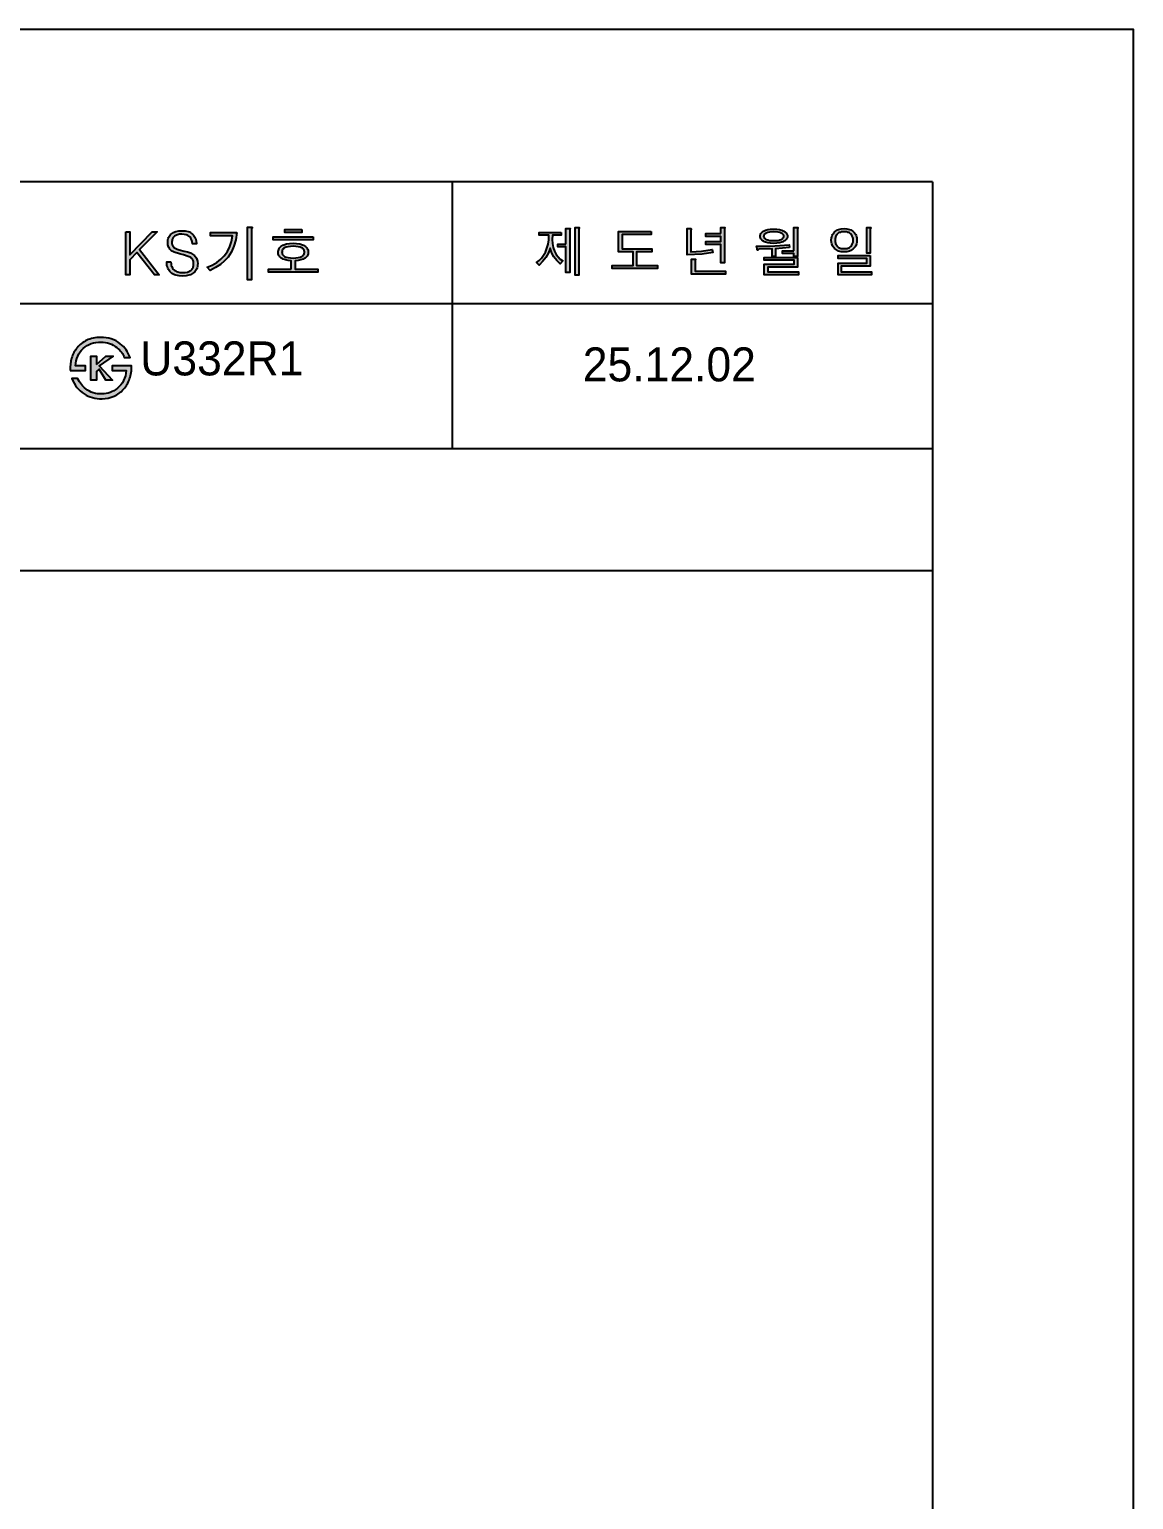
# Model space of a CAD drawing. Header units: millimetres. Extents: x 7254 to 9679, y -172 to 3258.
# Drawn here: x 8810 to 9679, y 2101 to 3258 of the extents above; entities that cross this region are included whole.
import ezdxf
from ezdxf.lldxf.tags import DXFTag

# ---------------------------------------------------------------- set-up
doc = ezdxf.new("R2010")
doc.units = ezdxf.units.MM
doc.header["$LTSCALE"] = 0.1
doc.layers.add('DIM', color=3, linetype='Continuous', lineweight=15)
doc.layers.add('LINE @ 1', color=7, linetype='Continuous', lineweight=25)
doc.layers.add('YA', color=7, linetype='Continuous')
doc.styles.add('스타일1', font='txt.shx', dxfattribs={"bigfont": 'ghs.shx'})
tags = doc.linetypes.add('Amconstr', pattern=[9999, 9999, 0]).pattern_tags.tags
tags[6:7] = [DXFTag(74, 4), DXFTag(75, 0), DXFTag(340, '0'), DXFTag(46, 1.0), DXFTag(50, 0.0), DXFTag(44, 0.0), DXFTag(45, 0.0)]
tags[4:5] = [DXFTag(74, 4), DXFTag(75, 0), DXFTag(340, '0'), DXFTag(46, 1.0), DXFTag(50, 0.0), DXFTag(44, 0.0), DXFTag(45, 0.0)]

msp = doc.modelspace()

# ---------------------------------------------------------------- hatches: boundary and pattern name
at = {"layer": 'DIM'}
h = msp.add_hatch(color=0, dxfattribs=at)
h.dxf.hatch_style = 1
edge = h.paths.add_edge_path()
edge.add_spline(control_points=[(8852.8, 3007), (8856.4, 3010.3), (8861.1, 3012), (8866.7, 3012)], knot_values=[9, 9, 9, 9, 10, 10, 10, 10], degree=3, periodic=0)
edge.add_spline(control_points=[(8866.7, 3012), (8871.4, 3012), (8875.5, 3010.5), (8879.2, 3007.6)], knot_values=[8, 8, 8, 8, 9, 9, 9, 9], degree=3, periodic=0)
edge.add_spline(control_points=[(8879.2, 3007.6), (8882.2, 3005.3), (8884.1, 3002.7), (8885, 2999.9)], knot_values=[7, 7, 7, 7, 8, 8, 8, 8], degree=3, periodic=0)
edge.add_spline(control_points=[(8885, 2999.9), (8885, 2999.9), (8889.7, 2999.9), (8889.7, 2999.9)], knot_values=[6.00001, 6.00001, 6.00001, 6.00001, 7, 7, 7, 7], degree=3, periodic=0)
edge.add_spline(control_points=[(8889.7, 2999.9), (8887.9, 3004.3), (8885.3, 3007.9), (8881.9, 3010.6)], knot_values=[5, 5, 5, 5, 6, 6, 6, 6], degree=3, periodic=0)
edge.add_spline(control_points=[(8881.9, 3010.6), (8877.6, 3014), (8872.4, 3015.7), (8866.3, 3015.7)], knot_values=[4, 4, 4, 4, 5, 5, 5, 5], degree=3, periodic=0)
edge.add_spline(control_points=[(8866.3, 3015.7), (8862.3, 3015.7), (8858.7, 3014.9), (8855.5, 3013.4)], knot_values=[3, 3, 3, 3, 4, 4, 4, 4], degree=3, periodic=0)
edge.add_spline(control_points=[(8855.5, 3013.4), (8852.5, 3012), (8850, 3010.1), (8847.9, 3007.5)], knot_values=[2, 2, 2, 2, 3, 3, 3, 3], degree=3, periodic=0)
edge.add_spline(control_points=[(8847.9, 3007.5), (8846, 3005.1), (8844.5, 3002.4), (8843.5, 2999.3)], knot_values=[1, 1, 1, 1, 2, 2, 2, 2], degree=3, periodic=0)
edge.add_spline(control_points=[(8843.5, 2999.3), (8842.6, 2996.2), (8842.3, 2993), (8842.5, 2989.7)], knot_values=[0, 0, 0, 0, 1, 1, 1, 1], degree=3, periodic=0)
edge.add_spline(control_points=[(8842.5, 2989.7), (8842.5, 2989.7), (8842.5, 2989.7), (8842.5, 2989.7), (8842.5, 2989.7), (8854.4, 2989.7), (8854.4, 2989.7), (8854.4, 2989.7), (8854.4, 2993.3), (8854.4, 2993.3), (8854.4, 2993.3), (8846.6, 2993.3), (8846.6, 2993.3), (8846.9, 2998.9), (8849, 3003.5), (8852.8, 3007)], knot_values=[10, 10, 10, 10, 10.99996, 10.99996, 10.99996, 11.99996, 11.99996, 11.99996, 12.99996, 12.99996, 12.99996, 13.99996, 13.99996, 13.99996, 14.99996, 14.99996, 14.99996, 14.99996], degree=3, periodic=0)
h = msp.add_hatch(color=0, dxfattribs=at)
h.dxf.hatch_style = 1
h.paths.add_polyline_path([(8865.2, 2993.4), (8876.2, 3000.8), (8870.4, 3000.8), (8863.2, 2994.3), (8863.2, 3001), (8858.7, 3001), (8858.7, 2982.1), (8863.2, 2982.1), (8863.2, 2988.8), (8865.2, 2990.7), (8870.6, 2982.1), (8875.7, 2982.1)])
h = msp.add_hatch(color=0, dxfattribs=at)
h.dxf.hatch_style = 1
edge = h.paths.add_edge_path()
edge.add_spline(control_points=[(8877, 2969.4), (8879.8, 2970.7), (8882.3, 2972.5), (8884.5, 2974.9)], knot_values=[2, 2, 2, 2, 3, 3, 3, 3], degree=3, periodic=0)
edge.add_spline(control_points=[(8884.5, 2974.9), (8886.6, 2977.3), (8888.2, 2980), (8889.2, 2983.1)], knot_values=[1, 1, 1, 1, 2, 2, 2, 2], degree=3, periodic=0)
edge.add_spline(control_points=[(8889.2, 2983.1), (8890.4, 2986.3), (8890.9, 2989.7), (8890.8, 2993.3)], knot_values=[0, 0, 0, 0, 1, 1, 1, 1], degree=3, periodic=0)
edge.add_spline(control_points=[(8890.8, 2993.3), (8890.8, 2993.3), (8890.8, 2993.3), (8890.8, 2993.3), (8890.8, 2993.3), (8875.4, 2993.3), (8875.4, 2993.3), (8875.4, 2993.3), (8875.4, 2989.7), (8875.4, 2989.7), (8875.4, 2989.7), (8886.6, 2989.7), (8886.6, 2989.7), (8886.1, 2983.7), (8883.8, 2979), (8879.6, 2975.6)], knot_values=[10, 10, 10, 10, 10.99996, 10.99996, 10.99996, 11.99996, 11.99996, 11.99996, 12.99996, 12.99996, 12.99996, 13.99996, 13.99996, 13.99996, 14.99996, 14.99996, 14.99996, 14.99996], degree=3, periodic=0)
edge.add_spline(control_points=[(8879.6, 2975.6), (8876.1, 2972.7), (8872.1, 2971.3), (8867.6, 2971.3)], knot_values=[9, 9, 9, 9, 10, 10, 10, 10], degree=3, periodic=0)
edge.add_spline(control_points=[(8867.6, 2971.3), (8862.6, 2971), (8858.3, 2972.3), (8854.7, 2975.1)], knot_values=[8, 8, 8, 8, 9, 9, 9, 9], degree=3, periodic=0)
edge.add_spline(control_points=[(8854.7, 2975.1), (8852.2, 2977.1), (8850.1, 2979.8), (8848.3, 2983.3)], knot_values=[7, 7, 7, 7, 8, 8, 8, 8], degree=3, periodic=0)
edge.add_spline(control_points=[(8848.3, 2983.3), (8848.3, 2983.3), (8843.8, 2983.3), (8843.8, 2983.3)], knot_values=[6.00001, 6.00001, 6.00001, 6.00001, 7, 7, 7, 7], degree=3, periodic=0)
edge.add_spline(control_points=[(8843.8, 2983.3), (8845.9, 2978), (8849.1, 2974), (8853.5, 2971.2)], knot_values=[5, 5, 5, 5, 6, 6, 6, 6], degree=3, periodic=0)
edge.add_spline(control_points=[(8853.5, 2971.2), (8857.5, 2968.6), (8862.2, 2967.3), (8867.6, 2967.4)], knot_values=[4, 4, 4, 4, 5, 5, 5, 5], degree=3, periodic=0)
edge.add_spline(control_points=[(8867.6, 2967.4), (8870.9, 2967.4), (8874, 2968.1), (8877, 2969.4)], knot_values=[3, 3, 3, 3, 4, 4, 4, 4], degree=3, periodic=0)
at = {"layer": 'LINE @ 1', "linetype": 'Amconstr'}
h = msp.add_hatch(color=256, dxfattribs=at)
h.dxf.hatch_style = 1
h.paths.add_polyline_path([(8897.1, 3084.7), (8910.9, 3098.8), (8906.9, 3098.8), (8889.4, 3080.7), (8889.4, 3098.8), (8886.2, 3098.8), (8886.2, 3064.8), (8889.4, 3064.8), (8889.4, 3076.8), (8895, 3082.5), (8908.7, 3064.8), (8912.5, 3064.8)])
h.paths.add_polyline_path([(8923.5, 3087.1), (8923.2, 3087.4), (8923, 3087.9), (8922.8, 3088.3), (8922.6, 3088.8), (8922.5, 3089.3), (8922.4, 3090.4), (8922.5, 3091.2), (8922.6, 3091.9), (8922.7, 3092.6), (8922.9, 3093.2), (8923.2, 3093.7), (8923.6, 3094.3), (8924, 3094.8), (8924.4, 3095.2), (8925, 3095.6), (8925.6, 3095.9), (8926.2, 3096.2), (8926.9, 3096.4), (8928.5, 3096.8), (8930.3, 3096.9), (8932.1, 3096.7), (8933.7, 3096.4), (8934.5, 3096.1), (8935.1, 3095.8), (8935.8, 3095.4), (8936.4, 3094.9), (8936.9, 3094.4), (8937.3, 3093.8), (8937.7, 3093.2), (8938, 3092.5), (8938.2, 3091.8), (8938.4, 3091), (8938.6, 3089.3), (8941.8, 3089.3), (8941.6, 3091.6), (8941.4, 3092.7), (8941, 3093.7), (8940.6, 3094.6), (8940.1, 3095.4), (8939.5, 3096.2), (8938.8, 3096.9), (8938, 3097.5), (8937.1, 3098.1), (8936.2, 3098.6), (8935.2, 3098.9), (8932.9, 3099.4), (8930.4, 3099.6), (8927.9, 3099.5), (8925.7, 3099), (8924.7, 3098.6), (8923.8, 3098.2), (8922.9, 3097.7), (8922.1, 3097.1), (8921.4, 3096.5), (8920.8, 3095.8), (8920.3, 3095), (8919.9, 3094.2), (8919.6, 3093.4), (8919.3, 3092.5), (8919.2, 3091.5), (8919.2, 3090.5), (8919.3, 3088.6), (8919.5, 3087.8), (8919.7, 3087), (8920.1, 3086.3), (8920.5, 3085.6), (8920.9, 3085), (8921.5, 3084.5), (8922, 3084), (8922.7, 3083.6), (8924.2, 3082.7), (8928.5, 3081.3), (8931.7, 3080.5), (8935.4, 3079.3), (8936.8, 3078.7), (8937.3, 3078.4), (8937.7, 3078), (8938.2, 3077.6), (8938.6, 3077.2), (8938.9, 3076.6), (8939.2, 3076.1), (8939.4, 3075.4), (8939.5, 3074.8), (8939.6, 3073.3), (8939.6, 3072.5), (8939.5, 3071.8), (8939.3, 3071.2), (8939.1, 3070.5), (8938.8, 3069.9), (8938.4, 3069.4), (8937.9, 3068.9), (8937.4, 3068.4), (8936.8, 3068), (8936.1, 3067.6), (8935.4, 3067.3), (8934.7, 3067), (8933, 3066.7), (8931.1, 3066.6), (8929, 3066.7), (8927.1, 3067.2), (8926.2, 3067.5), (8925.5, 3067.9), (8924.7, 3068.3), (8924.1, 3068.9), (8923.5, 3069.4), (8923, 3070.1), (8922.6, 3070.8), (8922.3, 3071.5), (8922, 3072.3), (8921.8, 3073.2), (8921.6, 3075), (8918.4, 3075), (8918.4, 3074.8), (8918.6, 3072.3), (8918.9, 3071.2), (8919.2, 3070.1), (8919.7, 3069.2), (8920.2, 3068.3), (8920.9, 3067.4), (8921.6, 3066.7), (8922.5, 3066), (8923.5, 3065.4), (8924.5, 3064.9), (8925.7, 3064.5), (8928.2, 3064), (8931.1, 3063.8), (8933.7, 3064), (8935.9, 3064.5), (8937, 3064.9), (8937.9, 3065.3), (8938.8, 3065.9), (8939.6, 3066.5), (8940.4, 3067.2), (8941, 3067.9), (8941.5, 3068.7), (8942, 3069.6), (8942.3, 3070.5), (8942.6, 3071.5), (8942.7, 3072.5), (8942.8, 3073.6), (8942.6, 3075.6), (8942.4, 3076.5), (8942.1, 3077.3), (8941.8, 3078.1), (8941.3, 3078.8), (8940.8, 3079.4), (8940.2, 3080), (8939.5, 3080.6), (8938.8, 3081.1), (8937, 3082.1), (8934.8, 3082.9), (8932.1, 3083.6), (8928.1, 3084.6), (8926.7, 3085), (8925.5, 3085.5), (8924.5, 3086.1), (8924.1, 3086.4), (8923.8, 3086.7)])
h.paths.add_polyline_path([(8972.7, 3092.5), (8973.6, 3098.2), (8952.8, 3098.2), (8952.8, 3095.6), (8970.2, 3095.6), (8969.4, 3091.2), (8968.1, 3087.1), (8966.2, 3083.3), (8963.7, 3079.9), (8960.9, 3077.1), (8957.8, 3074.6), (8954.2, 3072.6), (8950.3, 3071), (8952.5, 3068.4), (8956.8, 3070.6), (8960.6, 3073), (8963.9, 3075.8), (8966.7, 3078.9), (8969.3, 3082.9), (8971.3, 3087.4)])
h.paths.add_polyline_path([(8985.1, 3100.7), (8985.2, 3101.3), (8985.5, 3101.7), (8985.6, 3101.9), (8985.6, 3102), (8985.6, 3102), (8985.6, 3102.1), (8985.6, 3102.1), (8985.6, 3102.2), (8985.6, 3102.2), (8985.6, 3102.2), (8985.6, 3102.2), (8985.6, 3102.2), (8985.6, 3102.2), (8985.6, 3102.2), (8985.6, 3102.2), (8985.5, 3102.3), (8985.4, 3102.3), (8985.2, 3102.4), (8984.2, 3102.4), (8982, 3102.4), (8982, 3061), (8985.1, 3061)])
h.paths.add_polyline_path([(9024.6, 3100.6), (9011.2, 3100.6), (9011.2, 3098.2), (9024.6, 3098.2)])
h.paths.add_polyline_path([(9033.6, 3094.7), (9002.2, 3094.7), (9002.2, 3092.3), (9033.6, 3092.3)])
h.paths.add_polyline_path([(9026.9, 3087.6), (9026, 3088.1), (9025.1, 3088.5), (9023, 3089.2), (9020.6, 3089.5), (9017.9, 3089.7), (9015.1, 3089.5), (9012.7, 3089.2), (9010.6, 3088.5), (9009.7, 3088.1), (9008.9, 3087.6), (9008.2, 3087.1), (9007.7, 3086.6), (9007.2, 3086.1), (9006.8, 3085.5), (9006.5, 3084.8), (9006.3, 3084.1), (9006.1, 3083.4), (9006.1, 3082.7), (9006.1, 3082), (9006.2, 3081.3), (9006.4, 3080.7), (9006.7, 3080.1), (9007, 3079.6), (9007.5, 3079.1), (9008, 3078.6), (9008.5, 3078.1), (9009.2, 3077.6), (9010, 3077.2), (9011.8, 3076.6), (9013.9, 3076.1), (9016.4, 3075.9), (9016.4, 3069.4), (8998.4, 3069.4), (8998.4, 3066.9), (9037.4, 3066.9), (9037.4, 3069.4), (9019.5, 3069.4), (9019.5, 3075.9), (9021.8, 3076.1), (9023.9, 3076.6), (9025.7, 3077.2), (9026.5, 3077.6), (9027.2, 3078.1), (9027.8, 3078.6), (9028.3, 3079.1), (9028.8, 3079.6), (9029.1, 3080.1), (9029.4, 3080.7), (9029.6, 3081.3), (9029.7, 3082), (9029.7, 3082.7), (9029.7, 3083.4), (9029.6, 3084.1), (9029.3, 3084.8), (9029, 3085.5), (9028.6, 3086.1), (9028.1, 3086.6), (9027.5, 3087.1)])
h.paths.add_polyline_path([(9014, 3087), (9015.8, 3087.2), (9017.9, 3087.3), (9020, 3087.2), (9021.8, 3087), (9023.4, 3086.6), (9024, 3086.4), (9024.6, 3086.1), (9025.1, 3085.8), (9025.6, 3085.4), (9025.9, 3085.1), (9026.2, 3084.7), (9026.5, 3084.2), (9026.6, 3083.7), (9026.7, 3083.2), (9026.8, 3082.7), (9026.7, 3082.2), (9026.6, 3081.7), (9026.5, 3081.2), (9026.2, 3080.8), (9025.9, 3080.4), (9025.6, 3080), (9025.1, 3079.7), (9024.6, 3079.4), (9024, 3079.1), (9023.3, 3078.8), (9021.8, 3078.4), (9020, 3078.2), (9017.9, 3078.1), (9015.8, 3078.2), (9014, 3078.4), (9012.4, 3078.8), (9011.7, 3079.1), (9011.1, 3079.4), (9010.6, 3079.7), (9010.2, 3080), (9009.9, 3080.4), (9009.6, 3080.8), (9009.3, 3081.2), (9009.2, 3081.7), (9009.1, 3082.2), (9009, 3082.7), (9009.1, 3083.2), (9009.2, 3083.7), (9009.3, 3084.2), (9009.6, 3084.7), (9009.9, 3085.1), (9010.2, 3085.4), (9010.6, 3085.8), (9011.1, 3086.1), (9011.7, 3086.4), (9012.4, 3086.6)], flags=16)
h.paths.add_polyline_path([(9228.6, 3098.3), (9211.4, 3098.3), (9211.4, 3096), (9219.1, 3096), (9218.9, 3092.4), (9218.4, 3089), (9217.5, 3085.8), (9216.3, 3082.8), (9214.9, 3080.3), (9213.3, 3078.1), (9211.5, 3076.2), (9209.4, 3074.7), (9211.4, 3072.5), (9214.3, 3075.5), (9216.7, 3078.6), (9218.7, 3082.2), (9220.1, 3085.9), (9220.5, 3084.3), (9221, 3082.6), (9221.9, 3080.9), (9223, 3079.1), (9225.3, 3076.2), (9227.9, 3073.6), (9230, 3075.8), (9228, 3077.2), (9226.3, 3079), (9224.8, 3081), (9223.5, 3083.4), (9222.5, 3086.4), (9221.9, 3089.4), (9221.7, 3092.6), (9222, 3096), (9228.6, 3096)])
h.paths.add_polyline_path([(9235.4, 3100), (9235.5, 3100.4), (9235.6, 3100.8), (9235.7, 3101), (9235.8, 3101.1), (9235.8, 3101.2), (9235.8, 3101.2), (9235.8, 3101.2), (9235.8, 3101.2), (9235.8, 3101.2), (9235.8, 3101.3), (9235.8, 3101.3), (9235.7, 3101.3), (9235.7, 3101.3), (9235.6, 3101.3), (9235.4, 3101.4), (9234.6, 3101.4), (9232.5, 3101.4), (9232.5, 3089), (9226.2, 3089), (9226.2, 3086.8), (9232.5, 3086.8), (9232.5, 3066.6), (9235.4, 3066.6)])
h.paths.add_polyline_path([(9242.6, 3100.8), (9242.6, 3101.2), (9242.8, 3101.4), (9242.9, 3101.6), (9242.9, 3101.8), (9242.9, 3101.8), (9242.9, 3101.9), (9242.9, 3101.9), (9242.9, 3101.9), (9242.9, 3101.9), (9242.9, 3102), (9242.9, 3102), (9242.9, 3102), (9242.9, 3102), (9242.8, 3102), (9242.8, 3102), (9242.7, 3102.1), (9242.6, 3102.1), (9242.3, 3102.1), (9242, 3102.1), (9239.7, 3102.1), (9239.7, 3064.5), (9242.6, 3064.5)])
h.paths.add_polyline_path([(9299.6, 3099.1), (9273.8, 3099.1), (9273.8, 3083), (9285.3, 3083), (9285.3, 3072.2), (9268.9, 3072.2), (9268.9, 3069.9), (9304.4, 3069.9), (9304.4, 3072.2), (9288.1, 3072.2), (9288.1, 3083), (9300.1, 3083), (9300.1, 3085.3), (9276.7, 3085.3), (9276.7, 3096.7), (9299.6, 3096.7)])
h.paths.add_polyline_path([(9330.7, 3099.4), (9330.8, 3099.9), (9331, 3100.4), (9331.1, 3100.6), (9331.1, 3100.7), (9331.1, 3100.8), (9331.1, 3100.9), (9331.1, 3100.9), (9331.1, 3100.9), (9331.1, 3101), (9331.1, 3101), (9331.1, 3101), (9331, 3101), (9331, 3101), (9331, 3101.1), (9330.9, 3101.1), (9330.7, 3101.2), (9330.6, 3101.2), (9329.7, 3101.2), (9327.9, 3101.2), (9327.9, 3080.6), (9339.5, 3081.2), (9348, 3082.5), (9347.6, 3084.9), (9339, 3083.4), (9330.7, 3083)])
h.paths.add_polyline_path([(9357.2, 3100.9), (9357.3, 3101.2), (9357.4, 3101.5), (9357.5, 3101.7), (9357.5, 3101.8), (9357.6, 3101.9), (9357.6, 3101.9), (9357.6, 3101.9), (9357.6, 3101.9), (9357.5, 3101.9), (9357.5, 3101.9), (9357.5, 3102), (9357.5, 3102), (9357.5, 3102), (9357.5, 3102), (9357.4, 3102), (9357.3, 3102.1), (9357.2, 3102.1), (9357, 3102.1), (9356.6, 3102.1), (9354.4, 3102.1), (9354.4, 3097.4), (9342.5, 3097.4), (9342.5, 3095), (9354.4, 3095), (9354.4, 3091), (9342.5, 3091), (9342.5, 3088.7), (9354.4, 3088.7), (9354.4, 3074.4), (9357.2, 3074.4)])
h.paths.add_polyline_path([(9334.1, 3076), (9334.1, 3076.4), (9334.3, 3076.7), (9334.4, 3076.8), (9334.4, 3077), (9334.4, 3077), (9334.4, 3077), (9334.4, 3077.1), (9334.4, 3077.1), (9334.4, 3077.1), (9334.4, 3077.1), (9334.4, 3077.1), (9334.4, 3077.1), (9334.3, 3077.2), (9334.3, 3077.2), (9334.2, 3077.2), (9334.1, 3077.3), (9333.4, 3077.3), (9331.3, 3077.3), (9331.3, 3065.5), (9358.1, 3065.5), (9358.1, 3067.8), (9334.1, 3067.8)])
h.paths.add_polyline_path([(9406, 3093.1), (9406.3, 3093.6), (9406.5, 3094.1), (9406.7, 3094.6), (9406.7, 3095.2), (9406.7, 3095.8), (9406.5, 3096.4), (9406.3, 3096.9), (9406, 3097.4), (9405.7, 3097.9), (9405.2, 3098.4), (9404.7, 3098.8), (9404, 3099.2), (9402.4, 3100), (9400.5, 3100.5), (9398.4, 3100.8), (9396, 3100.9), (9393.5, 3100.8), (9391.4, 3100.5), (9389.5, 3100), (9387.9, 3099.2), (9387.2, 3098.8), (9386.7, 3098.4), (9386.2, 3097.9), (9385.9, 3097.4), (9385.6, 3096.9), (9385.4, 3096.4), (9385.3, 3095.8), (9385.2, 3095.2), (9385.3, 3094.6), (9385.4, 3094.1), (9385.6, 3093.6), (9385.9, 3093.1), (9386.2, 3092.6), (9386.7, 3092.1), (9387.2, 3091.7), (9387.9, 3091.3), (9388.6, 3090.9), (9389.5, 3090.6), (9391.4, 3090), (9393.5, 3089.7), (9396, 3089.6), (9398.4, 3089.7), (9400.5, 3090), (9402.4, 3090.6), (9403.3, 3090.9), (9404, 3091.3), (9404.7, 3091.7), (9405.2, 3092.1), (9405.7, 3092.6)])
h.paths.add_polyline_path([(9402.7, 3093.3), (9402.3, 3093), (9401.9, 3092.8), (9400.7, 3092.3), (9399.3, 3092), (9396, 3091.8), (9392.6, 3092), (9391.2, 3092.3), (9390, 3092.8), (9389.6, 3093), (9389.2, 3093.3), (9388.8, 3093.6), (9388.5, 3093.9), (9388.3, 3094.2), (9388.2, 3094.5), (9388.1, 3094.7), (9388.1, 3094.9), (9388, 3095.2), (9388.1, 3095.6), (9388.2, 3096), (9388.3, 3096.3), (9388.5, 3096.6), (9388.8, 3096.9), (9389.2, 3097.2), (9389.6, 3097.5), (9390, 3097.7), (9391.2, 3098.2), (9392.6, 3098.5), (9396, 3098.7), (9399.3, 3098.5), (9400.7, 3098.2), (9401.9, 3097.7), (9402.3, 3097.5), (9402.7, 3097.2), (9403.1, 3096.9), (9403.4, 3096.6), (9403.6, 3096.3), (9403.7, 3096), (9403.8, 3095.8), (9403.8, 3095.6), (9403.9, 3095.2), (9403.8, 3094.9), (9403.8, 3094.7), (9403.7, 3094.5), (9403.7, 3094.3), (9403.6, 3094.2), (9403.4, 3093.9), (9403.1, 3093.6)], flags=16)
h.paths.add_polyline_path([(9408.3, 3086.3), (9408, 3088.6), (9393.1, 3087.5), (9382.5, 3087.3), (9382.9, 3085.3), (9382.9, 3084.9), (9383, 3084.6), (9383.1, 3084.5), (9383.1, 3084.4), (9383.1, 3084.3), (9383.2, 3084.3), (9383.2, 3084.3), (9383.2, 3084.3), (9383.2, 3084.3), (9383.2, 3084.3), (9383.2, 3084.3), (9383.2, 3084.3), (9383.3, 3084.3), (9383.3, 3084.3), (9383.3, 3084.3), (9383.4, 3084.3), (9383.5, 3084.4), (9383.7, 3084.6), (9384, 3084.8), (9384.3, 3085), (9394.6, 3085.3), (9394.6, 3079.4), (9397.4, 3079.4), (9397.4, 3085.4), (9402.8, 3085.8)])
h = msp.add_hatch(color=256, dxfattribs=at)
h.dxf.hatch_style = 1
h.paths.add_polyline_path([(9414.5, 3100.7), (9414.6, 3101), (9414.8, 3101.4), (9414.8, 3101.6), (9414.9, 3101.7), (9414.9, 3101.8), (9414.9, 3101.8), (9414.9, 3101.9), (9414.9, 3101.9), (9414.9, 3101.9), (9414.9, 3101.9), (9414.9, 3102), (9414.8, 3102), (9414.8, 3102), (9414.8, 3102), (9414.7, 3102), (9414.6, 3102.1), (9414.4, 3102.1), (9414, 3102.1), (9411.7, 3102.1), (9411.7, 3083.8), (9402.7, 3083.8), (9402.7, 3081.6), (9411.7, 3081.6), (9411.7, 3079.4), (9414.5, 3079.4)])
h.paths.add_polyline_path([(9414.5, 3078.6), (9388.5, 3078.6), (9388.5, 3076.3), (9411.9, 3076.3), (9411.9, 3073.3), (9388.5, 3073.3), (9388.5, 3065), (9415.4, 3065), (9415.4, 3067.3), (9391.2, 3067.3), (9391.2, 3071), (9414.5, 3071)])
h.paths.add_polyline_path([(9458.1, 3085), (9458.8, 3085.6), (9459.4, 3086.3), (9459.9, 3087), (9460.4, 3087.7), (9460.7, 3088.5), (9461, 3089.3), (9461.2, 3090.2), (9461.3, 3092.1), (9461.2, 3094), (9461, 3094.9), (9460.7, 3095.7), (9460.4, 3096.5), (9459.9, 3097.2), (9459.4, 3097.9), (9458.8, 3098.6), (9458.1, 3099.2), (9457.3, 3099.7), (9456.5, 3100.2), (9455.6, 3100.6), (9454.6, 3100.9), (9453.5, 3101.1), (9451.3, 3101.2), (9449, 3101.1), (9447.9, 3100.9), (9447, 3100.6), (9446, 3100.2), (9445.2, 3099.7), (9444.4, 3099.2), (9443.7, 3098.6), (9443.1, 3097.9), (9442.6, 3097.2), (9442.2, 3096.5), (9441.8, 3095.7), (9441.6, 3094.9), (9441.4, 3094), (9441.2, 3092.1), (9441.4, 3090.2), (9441.6, 3089.3), (9441.8, 3088.5), (9442.2, 3087.7), (9442.6, 3087), (9443.1, 3086.3), (9443.7, 3085.6), (9444.4, 3085), (9445.2, 3084.5), (9446, 3084), (9447, 3083.6), (9447.9, 3083.3), (9449, 3083.1), (9451.3, 3083), (9453.5, 3083.1), (9454.6, 3083.3), (9455.6, 3083.6), (9456.5, 3084), (9457.3, 3084.5)])
h.paths.add_polyline_path([(9449.6, 3085.6), (9448.9, 3085.7), (9448.2, 3085.9), (9447.6, 3086.2), (9447, 3086.5), (9446.4, 3086.9), (9445.9, 3087.3), (9445.5, 3087.8), (9445.2, 3088.3), (9444.8, 3088.8), (9444.6, 3089.4), (9444.4, 3090), (9444.3, 3090.7), (9444.2, 3092.1), (9444.3, 3093.5), (9444.4, 3094.2), (9444.6, 3094.8), (9444.8, 3095.4), (9445.2, 3096), (9445.5, 3096.5), (9445.9, 3096.9), (9446.4, 3097.4), (9447, 3097.8), (9447.6, 3098.1), (9448.2, 3098.3), (9448.9, 3098.6), (9449.6, 3098.7), (9451.3, 3098.8), (9452.9, 3098.7), (9453.6, 3098.6), (9454.3, 3098.3), (9455, 3098.1), (9455.6, 3097.8), (9456.1, 3097.4), (9456.6, 3096.9), (9457.1, 3096.5), (9457.4, 3096), (9457.7, 3095.4), (9458, 3094.8), (9458.2, 3094.2), (9458.3, 3093.5), (9458.4, 3092.1), (9458.3, 3090.7), (9458.2, 3090), (9458, 3089.4), (9457.7, 3088.9), (9457.4, 3088.3), (9457.1, 3087.8), (9456.6, 3087.3), (9456.1, 3086.9), (9455.6, 3086.5), (9455, 3086.2), (9454.3, 3085.9), (9453.6, 3085.7), (9452.9, 3085.6), (9451.3, 3085.5)], flags=16)
h.paths.add_polyline_path([(9471.9, 3100.8), (9472, 3101.2), (9472.1, 3101.4), (9472.2, 3101.6), (9472.3, 3101.8), (9472.3, 3101.8), (9472.3, 3101.9), (9472.3, 3101.9), (9472.3, 3101.9), (9472.3, 3101.9), (9472.2, 3102), (9472.2, 3102), (9472.2, 3102), (9472.2, 3102), (9472.2, 3102), (9472.1, 3102), (9472.1, 3102.1), (9472, 3102.1), (9471.7, 3102.1), (9471.3, 3102.1), (9469.1, 3102.1), (9469.1, 3081.9), (9471.9, 3081.9)])
h.paths.add_polyline_path([(9471.9, 3080.1), (9446.5, 3080.1), (9446.5, 3077.8), (9469.2, 3077.8), (9469.2, 3074.1), (9446.5, 3074.1), (9446.5, 3065), (9472.8, 3065), (9472.8, 3067.3), (9449.1, 3067.3), (9449.1, 3071.7), (9471.9, 3071.7)])

# ---------------------------------------------------------------- linework, layer by layer
at = {"layer": 'YA', "color": 7}
for p, q in [((9520.9, 3138.1), (7444.9, 3138.1)), ((9143.1, 2927.7), (9143.1, 3137.7)), ((9520.9, 3138.1), (9520.9, -41.9)), ((9520.9, 3042.1), (7839.4, 3042.1)), ((9520.9, 2928.1), (7444.9, 2928.1)), ((9520.9, 2832.1), (7444.9, 2832.1)), ((9520.9, 2832.1), (7444.9, 2832.1))]:
    msp.add_line(p, q, dxfattribs=at)
at = {"layer": 'YA', "color": 0}
msp.add_lwpolyline([(7253.5, -172.4), (9679, -172.4), (9679, 3258), (7253.5, 3258)], close=True, dxfattribs=at)
at = {"layer": 'YA', "color": 7}
for points in [[(8985.6, 3102.2), (8985.6, 3102.2), (8985.6, 3102.2), (8985.6, 3102.2), (8985.6, 3102.2), (8985.6, 3102.2), (8985.6, 3102.2), (8985.6, 3102.2), (8985.6, 3102.1), (8985.6, 3102.1), (8985.6, 3102), (8985.6, 3102), (8985.6, 3101.9), (8985.5, 3101.7), (8985.2, 3101.3), (8985.1, 3100.7), (8985.1, 3061), (8982, 3061), (8982, 3102.4), (8984.2, 3102.4), (8985.2, 3102.4), (8985.4, 3102.3), (8985.5, 3102.3), (8985.6, 3102.2), (8985.6, 3102.2), (8985.6, 3102.2)], [(9024.6, 3100.6), (9024.6, 3098.2), (9011.2, 3098.2), (9011.2, 3100.6), (9024.6, 3100.6)], [(9232.5, 3089), (9232.5, 3101.4), (9234.6, 3101.4), (9235.4, 3101.4), (9235.6, 3101.3), (9235.7, 3101.3), (9235.7, 3101.3), (9235.8, 3101.3), (9235.8, 3101.3), (9235.8, 3101.2), (9235.8, 3101.2), (9235.8, 3101.2), (9235.8, 3101.2), (9235.8, 3101.2), (9235.8, 3101.1), (9235.7, 3101), (9235.6, 3100.8), (9235.5, 3100.4), (9235.4, 3100), (9235.4, 3066.6), (9232.5, 3066.6), (9232.5, 3086.8), (9226.2, 3086.8), (9226.2, 3089), (9232.5, 3089)], [(9242, 3102.1), (9242.3, 3102.1), (9242.6, 3102.1), (9242.7, 3102.1), (9242.8, 3102), (9242.8, 3102), (9242.9, 3102), (9242.9, 3102), (9242.9, 3102), (9242.9, 3102), (9242.9, 3101.9), (9242.9, 3101.9), (9242.9, 3101.9), (9242.9, 3101.9), (9242.9, 3101.8), (9242.9, 3101.8), (9242.9, 3101.6), (9242.8, 3101.4), (9242.6, 3101.2), (9242.6, 3100.8), (9242.6, 3064.5), (9239.7, 3064.5), (9239.7, 3102.1), (9242, 3102.1)], [(9331, 3101), (9331.1, 3101), (9331.1, 3101), (9331.1, 3101), (9331.1, 3100.9), (9331.1, 3100.9), (9331.1, 3100.9), (9331.1, 3100.8), (9331.1, 3100.7), (9331.1, 3100.6), (9331, 3100.4), (9330.8, 3099.9), (9330.7, 3099.4), (9330.7, 3083), (9339, 3083.4), (9347.6, 3084.9), (9348, 3082.5), (9339.5, 3081.2), (9327.9, 3080.6), (9327.9, 3101.2), (9329.7, 3101.2), (9330.6, 3101.2), (9330.7, 3101.2), (9330.9, 3101.1), (9331, 3101.1), (9331, 3101), (9331, 3101)], [(9354.4, 3097.4), (9354.4, 3102.1), (9356.6, 3102.1), (9357, 3102.1), (9357.2, 3102.1), (9357.3, 3102.1), (9357.4, 3102), (9357.5, 3102), (9357.5, 3102), (9357.5, 3102), (9357.5, 3102), (9357.5, 3101.9), (9357.5, 3101.9), (9357.6, 3101.9), (9357.6, 3101.9), (9357.6, 3101.9), (9357.6, 3101.9), (9357.5, 3101.8), (9357.5, 3101.7), (9357.4, 3101.5), (9357.3, 3101.2), (9357.2, 3100.9), (9357.2, 3074.4), (9354.4, 3074.4), (9354.4, 3088.7), (9342.5, 3088.7), (9342.5, 3091), (9354.4, 3091), (9354.4, 3095), (9342.5, 3095), (9342.5, 3097.4), (9354.4, 3097.4)], [(9404, 3099.2), (9404.7, 3098.8), (9405.2, 3098.4), (9405.7, 3097.9), (9406, 3097.4), (9406.3, 3096.9), (9406.5, 3096.4), (9406.7, 3095.8), (9406.7, 3095.2), (9406.7, 3094.6), (9406.5, 3094.1), (9406.3, 3093.6), (9406, 3093.1), (9405.7, 3092.6), (9405.2, 3092.1), (9404.7, 3091.7), (9404, 3091.3), (9403.3, 3090.9), (9402.4, 3090.6), (9400.5, 3090), (9398.4, 3089.7), (9396, 3089.6), (9393.5, 3089.7), (9391.4, 3090), (9389.5, 3090.6), (9388.6, 3090.9), (9387.9, 3091.3), (9387.2, 3091.7), (9386.7, 3092.1), (9386.2, 3092.6), (9385.9, 3093.1), (9385.6, 3093.6), (9385.4, 3094.1), (9385.3, 3094.6), (9385.2, 3095.2), (9385.3, 3095.8), (9385.4, 3096.4), (9385.6, 3096.9), (9385.9, 3097.4), (9386.2, 3097.9), (9386.7, 3098.4), (9387.2, 3098.8), (9387.9, 3099.2), (9389.5, 3100), (9391.4, 3100.5), (9393.5, 3100.8), (9396, 3100.9), (9398.4, 3100.8), (9400.5, 3100.5), (9402.4, 3100), (9404, 3099.2)], [(9411.7, 3083.8), (9411.7, 3102.1), (9414, 3102.1), (9414.4, 3102.1), (9414.6, 3102.1), (9414.7, 3102), (9414.8, 3102), (9414.8, 3102), (9414.8, 3102), (9414.9, 3102), (9414.9, 3101.9), (9414.9, 3101.9), (9414.9, 3101.9), (9414.9, 3101.9), (9414.9, 3101.9), (9414.9, 3101.9), (9414.9, 3101.8), (9414.9, 3101.8), (9414.9, 3101.7), (9414.8, 3101.6), (9414.8, 3101.4), (9414.6, 3101), (9414.5, 3100.7), (9414.5, 3079.4), (9411.7, 3079.4), (9411.7, 3081.6), (9402.7, 3081.6), (9402.7, 3083.8), (9411.7, 3083.8)], [(9458.8, 3098.6), (9459.4, 3097.9), (9459.9, 3097.2), (9460.4, 3096.5), (9460.7, 3095.7), (9461, 3094.9), (9461.2, 3094), (9461.3, 3092.1), (9461.2, 3090.2), (9461, 3089.3), (9460.7, 3088.5), (9460.4, 3087.7), (9459.9, 3087), (9459.4, 3086.3), (9458.8, 3085.6), (9458.1, 3085), (9457.3, 3084.5), (9456.5, 3084), (9455.6, 3083.6), (9454.6, 3083.3), (9453.5, 3083.1), (9451.3, 3083), (9449, 3083.1), (9447.9, 3083.3), (9447, 3083.6), (9446, 3084), (9445.2, 3084.5), (9444.4, 3085), (9443.7, 3085.6), (9443.1, 3086.3), (9442.6, 3087), (9442.2, 3087.7), (9441.8, 3088.5), (9441.6, 3089.3), (9441.4, 3090.2), (9441.2, 3092.1), (9441.4, 3094), (9441.6, 3094.9), (9441.8, 3095.7), (9442.2, 3096.5), (9442.6, 3097.2), (9443.1, 3097.9), (9443.7, 3098.6), (9444.4, 3099.2), (9445.2, 3099.7), (9446, 3100.2), (9447, 3100.6), (9447.9, 3100.9), (9449, 3101.1), (9451.3, 3101.2), (9453.5, 3101.1), (9454.6, 3100.9), (9455.6, 3100.6), (9456.5, 3100.2), (9457.3, 3099.7), (9458.1, 3099.2), (9458.8, 3098.6)], [(9471.3, 3102.1), (9471.7, 3102.1), (9472, 3102.1), (9472.1, 3102.1), (9472.1, 3102), (9472.2, 3102), (9472.2, 3102), (9472.2, 3102), (9472.2, 3102), (9472.2, 3102), (9472.3, 3101.9), (9472.3, 3101.9), (9472.3, 3101.9), (9472.3, 3101.9), (9472.3, 3101.8), (9472.3, 3101.8), (9472.2, 3101.6), (9472.1, 3101.4), (9472, 3101.2), (9471.9, 3100.8), (9471.9, 3081.9), (9469.1, 3081.9), (9469.1, 3102.1), (9471.3, 3102.1)], [(8886.2, 3098.8), (8889.4, 3098.8), (8889.4, 3080.7), (8906.9, 3098.8), (8910.9, 3098.8), (8897.1, 3084.7), (8912.5, 3064.8), (8908.7, 3064.8), (8895, 3082.5), (8889.4, 3076.8), (8889.4, 3064.8), (8886.2, 3064.8), (8886.2, 3098.8)], [(8921.6, 3075), (8921.8, 3073.2), (8922, 3072.3), (8922.3, 3071.5), (8922.6, 3070.8), (8923, 3070.1), (8923.5, 3069.4), (8924.1, 3068.9), (8924.7, 3068.3), (8925.5, 3067.9), (8926.2, 3067.5), (8927.1, 3067.2), (8929, 3066.7), (8931.1, 3066.6), (8933, 3066.7), (8934.7, 3067), (8935.4, 3067.3), (8936.1, 3067.6), (8936.8, 3068), (8937.4, 3068.4), (8937.9, 3068.9), (8938.4, 3069.4), (8938.8, 3069.9), (8939.1, 3070.5), (8939.3, 3071.2), (8939.5, 3071.8), (8939.6, 3072.5), (8939.6, 3073.3), (8939.5, 3074.8), (8939.4, 3075.4), (8939.2, 3076.1), (8938.9, 3076.6), (8938.6, 3077.2), (8938.2, 3077.6), (8937.7, 3078), (8937.3, 3078.4), (8936.8, 3078.7), (8935.4, 3079.3), (8931.7, 3080.5), (8928.5, 3081.3), (8924.2, 3082.7), (8922.7, 3083.6), (8922, 3084), (8921.5, 3084.5), (8920.9, 3085), (8920.5, 3085.6), (8920.1, 3086.3), (8919.7, 3087), (8919.5, 3087.8), (8919.3, 3088.6), (8919.2, 3090.5), (8919.2, 3091.5), (8919.3, 3092.5), (8919.6, 3093.4), (8919.9, 3094.2), (8920.3, 3095), (8920.8, 3095.8), (8921.4, 3096.5), (8922.1, 3097.1), (8922.9, 3097.7), (8923.8, 3098.2), (8924.7, 3098.6), (8925.7, 3099), (8927.9, 3099.5), (8930.4, 3099.6), (8932.9, 3099.4), (8935.2, 3098.9), (8936.2, 3098.6), (8937.1, 3098.1), (8938, 3097.5), (8938.8, 3096.9), (8939.5, 3096.2), (8940.1, 3095.4), (8940.6, 3094.6), (8941, 3093.7), (8941.4, 3092.7), (8941.6, 3091.6), (8941.8, 3089.3), (8938.6, 3089.3), (8938.4, 3091), (8938.2, 3091.8), (8938, 3092.5), (8937.7, 3093.2), (8937.3, 3093.8), (8936.9, 3094.4), (8936.4, 3094.9), (8935.8, 3095.4), (8935.1, 3095.8), (8934.5, 3096.1), (8933.7, 3096.4), (8932.1, 3096.7), (8930.3, 3096.9), (8928.5, 3096.8), (8926.9, 3096.4), (8926.2, 3096.2), (8925.6, 3095.9), (8925, 3095.6), (8924.4, 3095.2), (8924, 3094.8), (8923.6, 3094.3), (8923.2, 3093.7), (8922.9, 3093.2), (8922.7, 3092.6), (8922.6, 3091.9), (8922.5, 3091.2), (8922.4, 3090.4), (8922.5, 3089.3), (8922.6, 3088.8), (8922.8, 3088.3), (8923, 3087.9), (8923.2, 3087.4), (8923.5, 3087.1), (8923.8, 3086.7), (8924.1, 3086.4), (8924.5, 3086.1), (8925.5, 3085.5), (8926.7, 3085), (8928.1, 3084.6), (8932.1, 3083.6), (8934.8, 3082.9), (8937, 3082.1), (8938.8, 3081.1), (8939.5, 3080.6), (8940.2, 3080), (8940.8, 3079.4), (8941.3, 3078.8), (8941.8, 3078.1), (8942.1, 3077.3), (8942.4, 3076.5), (8942.6, 3075.6), (8942.8, 3073.6), (8942.7, 3072.5), (8942.6, 3071.5), (8942.3, 3070.5), (8942, 3069.6), (8941.5, 3068.7), (8941, 3067.9), (8940.4, 3067.2), (8939.6, 3066.5), (8938.8, 3065.9), (8937.9, 3065.3), (8937, 3064.9), (8935.9, 3064.5), (8933.7, 3064), (8931.1, 3063.8), (8928.2, 3064), (8925.7, 3064.5), (8924.5, 3064.9), (8923.5, 3065.4), (8922.5, 3066), (8921.6, 3066.7), (8920.9, 3067.4), (8920.2, 3068.3), (8919.7, 3069.2), (8919.2, 3070.1), (8918.9, 3071.2), (8918.6, 3072.3), (8918.4, 3074.8), (8918.4, 3075), (8921.6, 3075)], [(8973.6, 3098.2), (8972.7, 3092.5), (8971.3, 3087.4), (8969.3, 3082.9), (8966.7, 3078.9), (8963.9, 3075.8), (8960.6, 3073), (8956.8, 3070.6), (8952.5, 3068.4), (8950.3, 3071), (8954.2, 3072.6), (8957.8, 3074.6), (8960.9, 3077.1), (8963.7, 3079.9), (8966.2, 3083.3), (8968.1, 3087.1), (8969.4, 3091.2), (8970.2, 3095.6), (8952.8, 3095.6), (8952.8, 3098.2), (8973.6, 3098.2)], [(9016.4, 3069.4), (9016.4, 3075.9), (9013.9, 3076.1), (9011.8, 3076.6), (9010, 3077.2), (9009.2, 3077.6), (9008.5, 3078.1), (9008, 3078.6), (9007.5, 3079.1), (9007, 3079.6), (9006.7, 3080.1), (9006.4, 3080.7), (9006.2, 3081.3), (9006.1, 3082), (9006.1, 3082.7), (9006.1, 3083.4), (9006.3, 3084.1), (9006.5, 3084.8), (9006.8, 3085.5), (9007.2, 3086.1), (9007.7, 3086.6), (9008.2, 3087.1), (9008.9, 3087.6), (9009.7, 3088.1), (9010.6, 3088.5), (9012.7, 3089.2), (9015.1, 3089.5), (9017.9, 3089.7), (9020.6, 3089.5), (9023, 3089.2), (9025.1, 3088.5), (9026, 3088.1), (9026.9, 3087.6), (9027.5, 3087.1), (9028.1, 3086.6), (9028.6, 3086.1), (9029, 3085.5), (9029.3, 3084.8), (9029.6, 3084.1), (9029.7, 3083.4), (9029.7, 3082.7), (9029.7, 3082), (9029.6, 3081.3), (9029.4, 3080.7), (9029.1, 3080.1), (9028.8, 3079.6), (9028.3, 3079.1), (9027.8, 3078.6), (9027.2, 3078.1), (9026.5, 3077.6), (9025.7, 3077.2), (9023.9, 3076.6), (9021.8, 3076.1), (9019.5, 3075.9), (9019.5, 3069.4), (9037.4, 3069.4), (9037.4, 3066.9), (8998.4, 3066.9), (8998.4, 3069.4), (9016.4, 3069.4)], [(9033.6, 3094.7), (9033.6, 3092.3), (9002.2, 3092.3), (9002.2, 3094.7), (9033.6, 3094.7)], [(9228.6, 3098.3), (9228.6, 3096), (9222, 3096), (9221.7, 3092.6), (9221.9, 3089.4), (9222.5, 3086.4), (9223.5, 3083.4), (9224.8, 3081), (9226.3, 3079), (9228, 3077.2), (9230, 3075.8), (9227.9, 3073.6), (9225.3, 3076.2), (9223, 3079.1), (9221.9, 3080.9), (9221, 3082.6), (9220.5, 3084.3), (9220.1, 3085.9), (9218.7, 3082.2), (9216.7, 3078.6), (9214.3, 3075.5), (9211.4, 3072.5), (9209.4, 3074.7), (9211.5, 3076.2), (9213.3, 3078.1), (9214.9, 3080.3), (9216.3, 3082.8), (9217.5, 3085.8), (9218.4, 3089), (9218.9, 3092.4), (9219.1, 3096), (9211.4, 3096), (9211.4, 3098.3), (9228.6, 3098.3)], [(9299.6, 3099.1), (9299.6, 3096.7), (9276.7, 3096.7), (9276.7, 3085.3), (9300.1, 3085.3), (9300.1, 3083), (9288.1, 3083), (9288.1, 3072.2), (9304.4, 3072.2), (9304.4, 3069.9), (9268.9, 3069.9), (9268.9, 3072.2), (9285.3, 3072.2), (9285.3, 3083), (9273.8, 3083), (9273.8, 3099.1), (9299.6, 3099.1)], [(9408.3, 3086.3), (9402.8, 3085.8), (9397.4, 3085.4), (9397.4, 3079.4), (9394.6, 3079.4), (9394.6, 3085.3), (9384.3, 3085), (9384, 3084.8), (9383.7, 3084.6), (9383.5, 3084.4), (9383.4, 3084.3), (9383.3, 3084.3), (9383.3, 3084.3), (9383.3, 3084.3), (9383.2, 3084.3), (9383.2, 3084.3), (9383.2, 3084.3), (9383.2, 3084.3), (9383.2, 3084.3), (9383.2, 3084.3), (9383.2, 3084.3), (9383.1, 3084.3), (9383.1, 3084.4), (9383.1, 3084.5), (9383, 3084.6), (9382.9, 3084.9), (9382.9, 3085.3), (9382.5, 3087.3), (9393.1, 3087.5), (9408, 3088.6), (9408.3, 3086.3)], [(9390, 3097.7), (9389.6, 3097.5), (9389.2, 3097.2), (9388.8, 3096.9), (9388.5, 3096.6), (9388.3, 3096.3), (9388.2, 3096), (9388.1, 3095.6), (9388, 3095.2), (9388.1, 3094.9), (9388.1, 3094.7), (9388.2, 3094.5), (9388.3, 3094.2), (9388.5, 3093.9), (9388.8, 3093.6), (9389.2, 3093.3), (9389.6, 3093), (9390, 3092.8), (9391.2, 3092.3), (9392.6, 3092), (9396, 3091.8), (9399.3, 3092), (9400.7, 3092.3), (9401.9, 3092.8), (9402.3, 3093), (9402.7, 3093.3), (9403.1, 3093.6), (9403.4, 3093.9), (9403.6, 3094.2), (9403.7, 3094.3), (9403.7, 3094.5), (9403.8, 3094.7), (9403.8, 3094.9), (9403.9, 3095.2), (9403.8, 3095.6), (9403.8, 3095.8), (9403.7, 3096), (9403.6, 3096.3), (9403.4, 3096.6), (9403.1, 3096.9), (9402.7, 3097.2), (9402.3, 3097.5), (9401.9, 3097.7), (9400.7, 3098.2), (9399.3, 3098.5), (9396, 3098.7), (9392.6, 3098.5), (9391.2, 3098.2), (9390, 3097.7)], [(9445.9, 3096.9), (9445.5, 3096.5), (9445.2, 3096), (9444.8, 3095.4), (9444.6, 3094.8), (9444.4, 3094.2), (9444.3, 3093.5), (9444.2, 3092.1), (9444.3, 3090.7), (9444.4, 3090), (9444.6, 3089.4), (9444.8, 3088.8), (9445.2, 3088.3), (9445.5, 3087.8), (9445.9, 3087.3), (9446.4, 3086.9), (9447, 3086.5), (9447.6, 3086.2), (9448.2, 3085.9), (9448.9, 3085.7), (9449.6, 3085.6), (9451.3, 3085.5), (9452.9, 3085.6), (9453.6, 3085.7), (9454.3, 3085.9), (9455, 3086.2), (9455.6, 3086.5), (9456.1, 3086.9), (9456.6, 3087.3), (9457.1, 3087.8), (9457.4, 3088.3), (9457.7, 3088.9), (9458, 3089.4), (9458.2, 3090), (9458.3, 3090.7), (9458.4, 3092.1), (9458.3, 3093.5), (9458.2, 3094.2), (9458, 3094.8), (9457.7, 3095.4), (9457.4, 3096), (9457.1, 3096.5), (9456.6, 3096.9), (9456.1, 3097.4), (9455.6, 3097.8), (9455, 3098.1), (9454.3, 3098.3), (9453.6, 3098.6), (9452.9, 3098.7), (9451.3, 3098.8), (9449.6, 3098.7), (9448.9, 3098.6), (9448.2, 3098.3), (9447.6, 3098.1), (9447, 3097.8), (9446.4, 3097.4), (9445.9, 3096.9)], [(9011.1, 3086.1), (9010.6, 3085.8), (9010.2, 3085.4), (9009.9, 3085.1), (9009.6, 3084.7), (9009.3, 3084.2), (9009.2, 3083.7), (9009.1, 3083.2), (9009, 3082.7), (9009.1, 3082.2), (9009.2, 3081.7), (9009.3, 3081.2), (9009.6, 3080.8), (9009.9, 3080.4), (9010.2, 3080), (9010.6, 3079.7), (9011.1, 3079.4), (9011.7, 3079.1), (9012.4, 3078.8), (9014, 3078.4), (9015.8, 3078.2), (9017.9, 3078.1), (9020, 3078.2), (9021.8, 3078.4), (9023.3, 3078.8), (9024, 3079.1), (9024.6, 3079.4), (9025.1, 3079.7), (9025.6, 3080), (9025.9, 3080.4), (9026.2, 3080.8), (9026.5, 3081.2), (9026.6, 3081.7), (9026.7, 3082.2), (9026.8, 3082.7), (9026.7, 3083.2), (9026.6, 3083.7), (9026.5, 3084.2), (9026.2, 3084.7), (9025.9, 3085.1), (9025.6, 3085.4), (9025.1, 3085.8), (9024.6, 3086.1), (9024, 3086.4), (9023.4, 3086.6), (9021.8, 3087), (9020, 3087.2), (9017.9, 3087.3), (9015.8, 3087.2), (9014, 3087), (9012.4, 3086.6), (9011.7, 3086.4), (9011.1, 3086.1)], [(9334.4, 3077.1), (9334.4, 3077.1), (9334.4, 3077.1), (9334.4, 3077.1), (9334.4, 3077.1), (9334.4, 3077), (9334.4, 3077), (9334.4, 3077), (9334.4, 3076.8), (9334.3, 3076.7), (9334.1, 3076.4), (9334.1, 3076), (9334.1, 3067.8), (9358.1, 3067.8), (9358.1, 3065.5), (9331.3, 3065.5), (9331.3, 3077.3), (9333.4, 3077.3), (9334.1, 3077.3), (9334.2, 3077.2), (9334.3, 3077.2), (9334.3, 3077.2), (9334.4, 3077.1), (9334.4, 3077.1)], [(9414.5, 3078.6), (9414.5, 3071), (9391.2, 3071), (9391.2, 3067.3), (9415.4, 3067.3), (9415.4, 3065), (9388.5, 3065), (9388.5, 3073.3), (9411.9, 3073.3), (9411.9, 3076.3), (9388.5, 3076.3), (9388.5, 3078.6), (9414.5, 3078.6)], [(9471.9, 3080.1), (9471.9, 3071.7), (9449.1, 3071.7), (9449.1, 3067.3), (9472.8, 3067.3), (9472.8, 3065), (9446.5, 3065), (9446.5, 3074.1), (9469.2, 3074.1), (9469.2, 3077.8), (9446.5, 3077.8), (9446.5, 3080.1), (9471.9, 3080.1)]]:
    msp.add_lwpolyline(points, dxfattribs=at)
msp.add_lwpolyline([(8863.2, 2994.3), (8870.4, 3000.8), (8876.2, 3000.8), (8865.2, 2993.4), (8875.7, 2982.1), (8870.6, 2982.1), (8865.2, 2990.7), (8863.2, 2988.8), (8863.2, 2982.1), (8858.7, 2982.1), (8858.7, 3001), (8863.2, 3001), (8863.2, 2994.3)], close=True, dxfattribs=at)
for points in [[(8842.5, 2989.7), (8842.3, 2993), (8842.6, 2996.2), (8843.5, 2999.3), (8844.5, 3002.4), (8846, 3005.1), (8847.9, 3007.5), (8850, 3010.1), (8852.5, 3012), (8855.5, 3013.4), (8858.7, 3014.9), (8862.3, 3015.7), (8866.3, 3015.7), (8872.4, 3015.7), (8877.6, 3014), (8881.9, 3010.6), (8885.3, 3007.9), (8887.9, 3004.3), (8889.7, 2999.9), (8889.7, 2999.9), (8885, 2999.9), (8885, 2999.9), (8884.1, 3002.7), (8882.2, 3005.3), (8879.2, 3007.6), (8875.5, 3010.5), (8871.4, 3012), (8866.7, 3012), (8861.1, 3012), (8856.4, 3010.3), (8852.8, 3007), (8849, 3003.5), (8846.9, 2998.9), (8846.6, 2993.3), (8846.6, 2993.3), (8854.4, 2993.3), (8854.4, 2993.3), (8854.4, 2993.3), (8854.4, 2989.7), (8854.4, 2989.7), (8854.4, 2989.7), (8842.5, 2989.7), (8842.5, 2989.7), (8842.5, 2989.7), (8842.5, 2989.7), (8842.5, 2989.7)], [(8890.8, 2993.3), (8890.9, 2989.7), (8890.4, 2986.3), (8889.2, 2983.1), (8888.2, 2980), (8886.6, 2977.3), (8884.5, 2974.9), (8882.3, 2972.5), (8879.8, 2970.7), (8877, 2969.4), (8874, 2968.1), (8870.9, 2967.4), (8867.6, 2967.4), (8862.2, 2967.3), (8857.5, 2968.6), (8853.5, 2971.2), (8849.1, 2974), (8845.9, 2978), (8843.8, 2983.3), (8843.8, 2983.3), (8848.3, 2983.3), (8848.3, 2983.3), (8850.1, 2979.8), (8852.2, 2977.1), (8854.7, 2975.1), (8858.3, 2972.3), (8862.6, 2971), (8867.6, 2971.3), (8872.1, 2971.3), (8876.1, 2972.7), (8879.6, 2975.6), (8883.8, 2979), (8886.1, 2983.7), (8886.6, 2989.7), (8886.6, 2989.7), (8875.4, 2989.7), (8875.4, 2989.7), (8875.4, 2989.7), (8875.4, 2993.3), (8875.4, 2993.3), (8875.4, 2993.3), (8890.8, 2993.3), (8890.8, 2993.3), (8890.8, 2993.3), (8890.8, 2993.3), (8890.8, 2993.3)]]:
    msp.add_open_spline(points, degree=3, knots=[0, 0, 0, 0, 1, 1, 1, 2, 2, 2, 3, 3, 3, 4, 4, 4, 5, 5, 5, 6, 6, 6, 7, 7, 7, 8, 8, 8, 9, 9, 9, 10, 10, 10, 11, 11, 11, 12, 12, 12, 13, 13, 13, 14, 14, 14, 15, 15, 15, 15], dxfattribs=at)

# ---------------------------------------------------------------- texts
at = {"layer": 'DIM', "color": 0, "char_height": 33.819, "attachment_point": 1, "style": '스타일1'}
for s, insert, width in [('{\\fGulim|b0|i0|c129|p50;   \\H0.79087x;U332R1}', (8860.7, 3012.5), 702.697), ('{\\fGulim|b0|i0|c129|p50; \\H0.79087x; 25.12.02}', (9223.7, 3007.8), 270.186)]:
    msp.add_mtext(s, dxfattribs=dict(at, insert=insert, width=width))

doc.saveas('drawing.dxf')
